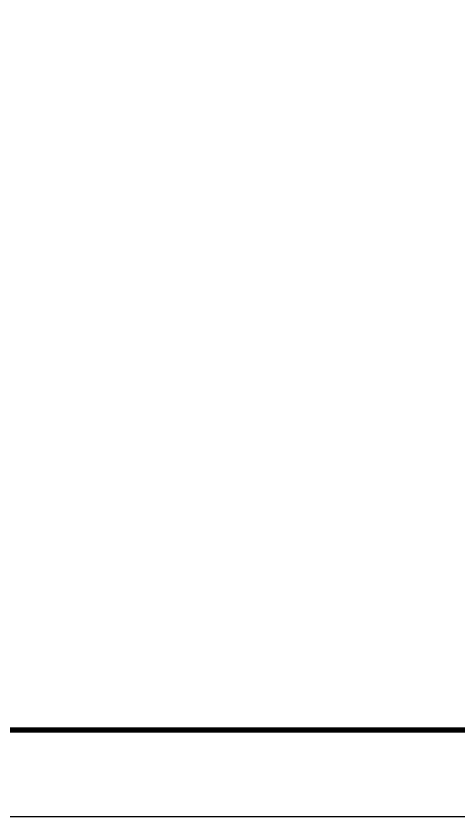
# Model space of a CAD drawing. Extents: x -2876908 to 633791, y -1383861 to 872234.
# Drawn here: x -136731 to -85740, y 278234 to 370388 of the extents above; entities that cross this region are included whole.
import ezdxf
from ezdxf.enums import TextEntityAlignment as Align

# ---------------------------------------------------------------- set-up
doc = ezdxf.new("R2010")
doc.units = 0
doc.header["$LTSCALE"] = 5
doc.header["$MEASUREMENT"] = 0
doc.layers.get('0').update_dxf_attribs({"linetype": 'CONTINUOUS', "lineweight": 25})
doc.layers.add('1粗实线', color=1, linetype='CONTINUOUS', lineweight=30)
doc.layers.add('HFZT', color=5, linetype='CONTINUOUS', lineweight=15)
doc.styles.add('TSSD_NORM', font='tssdeng.shx', dxfattribs={"width": 0.7, "bigfont": 'hztxt.shx'})

# ---------------------------------------------------------------- blocks, each defined once
blk = doc.blocks.new('图框')
blk.add_line((81210, -10000), (-1573790, -10000))
at = {"color": 7, "linetype": 'Continuous'}
blk.add_lwpolyline([(-1598790, -10000), (-1598790, 287000), (81210, 287000), (81210, -10000), (-1598790, -10000)], dxfattribs=at)
at = {"layer": '1粗实线', "color": 7, "linetype": 'Continuous', "const_width": 600}
blk.add_lwpolyline([(-1573790, 0), (-1573790, 277000), (71210, 277000), (71210, 0), (-1573790, 0)], dxfattribs=at)
at = {"layer": 'HFZT', "color": 2, "style": 'TSSD_NORM', "width": 0.7}
for tag, height, p in [('比例尺', 2500, (63962, 21000)), ('图号', 2500, (36224, 7000)), ('日期', 2500, (63962, 7000)), ('图名', 4000, (-19528, 4250))]:
    blk.add_attdef(tag, text='', height=height, dxfattribs=at).set_placement(p, align=Align.MIDDLE)

msp = doc.modelspace()

# ---------------------------------------------------------------- block references
msp.add_blockref('图框', (9028.284, 288233.761))

doc.saveas('drawing.dxf')
